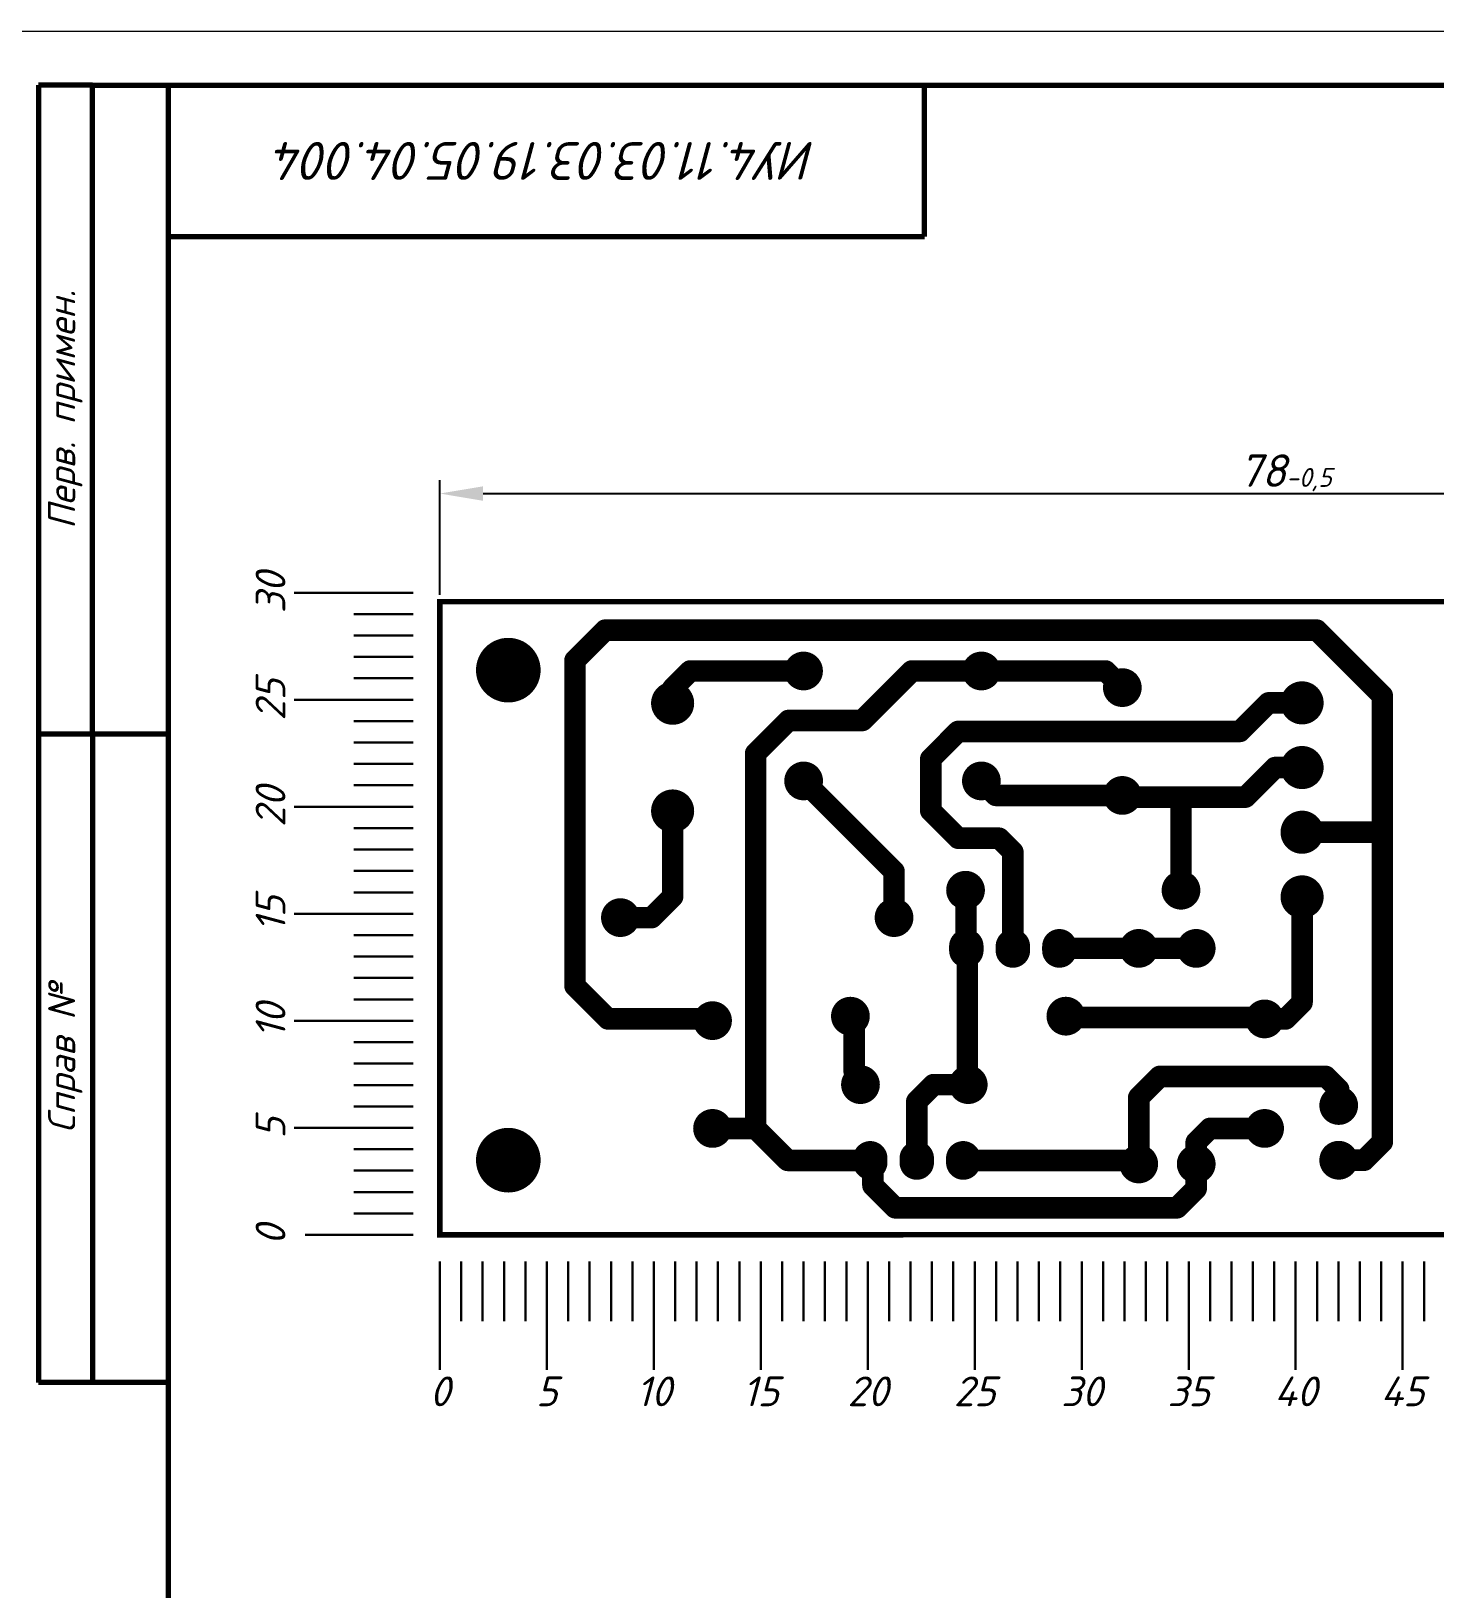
# Model space of a CAD drawing. Header units: millimetres. Extents: x 2470 to 6390, y 1560 to 2814.
# Drawn here: x 2897.3 to 3027.2, y 2010.4 to 2154.5 of the extents above; entities that cross this region are included whole.
import ezdxf

# ---------------------------------------------------------------- set-up
doc = ezdxf.new("R2010")
doc.units = ezdxf.units.MM
doc.layers.get('0').update_dxf_attribs({"lineweight": 0})
for name, color, linetype, lineweight in [('border', 7, 'Continuous', 70), ('Text', 7, 'Continuous', 18), ('Сплошная тонкая', 7, 'Continuous', 30)]:
    doc.layers.add(name, color=color, linetype=linetype, lineweight=lineweight)
doc.layers.add('BOTTOM_LAYER', color=7, linetype='Continuous')
doc.layers.add('DRILL GOST', color=7, linetype='Continuous')
doc.layers.add('DRILL', color=7, linetype='Continuous', true_color=0xffffff)
doc.styles.add('Main', font='isocpeur.ttf', dxfattribs={"oblique": 15, "height": 3})
doc.dimstyles.new('ISO-25', dxfattribs={"dimtxt": 3, "dimasz": 4, "dimexe": 1.25, "dimexo": 0.625, "dimtad": 1, "dimtoh": 1, "dimtxsty": 'Main', "dimcen": 2.5, "dimclrd": 256, "dimclre": 256, "dimclrt": 256, "dimadec": 0, "dimazin": 0, "dimtol": 1, "dimtm": 0.5, "dimtfac": 1, "dimtmove": 0, "dimatfit": 3, "dimfxl": 1, "dimlwd": -1, "dimlwe": -1, "dimarcsym": 0})

# ---------------------------------------------------------------- blocks, each defined once
blk = doc.blocks.new('ROUND_12')
at = {"const_width": 0.0591}
blk.add_lwpolyline([(-0.0295, 0, 1), (0.0295, 0, 1)], format="xyb", close=True, dxfattribs=at)
blk = doc.blocks.new('ROUND_13')
at = {"const_width": 0.0354}
blk.add_lwpolyline([(-0.0177, 0, 1), (0.0177, 0, 1)], format="xyb", close=True, dxfattribs=at)
blk = doc.blocks.new('ROUND_14')
at = {"const_width": 0.03937}
blk.add_lwpolyline([(-0.019685, 0, 1), (0.019685, 0, 1)], format="xyb", close=True, dxfattribs=at)
blk = doc.blocks.new('OBLONG_15')
at = {"const_width": 0.063}
blk.add_lwpolyline([(0, 0.0039), (0, -0.0039)], dxfattribs=at)
at = {"const_width": 0.0315}
for points in [[(-0.0157, 0.0039, 1), (0.0157, 0.0039, 1)], [(-0.0157, -0.0039, 1), (0.0157, -0.0039, 1)]]:
    blk.add_lwpolyline(points, format="xyb", close=True, dxfattribs=at)
blk = doc.blocks.new('ROUND_19')
at = {"const_width": 0.0197}
blk.add_lwpolyline([(-0.0098, 0, 1), (0.0098, 0, 1)], format="xyb", close=True, dxfattribs=at)
blk = doc.blocks.new('ROUND_20')
at = {"const_width": 0.0118}
blk.add_lwpolyline([(-0.0059, 0, 1), (0.0059, 0, 1)], format="xyb", close=True, dxfattribs=at)
blk = doc.blocks.new('ROUND_1')
at = {"const_width": 0.005}
blk.add_lwpolyline([(-0.0025, 0, 1), (0.0025, 0, 1)], format="xyb", close=True, dxfattribs=at)
blk = doc.blocks.new('ROUND_21')
at = {"const_width": 0.015748}
blk.add_lwpolyline([(-0.007874, 0, 1), (0.007874, 0, 1)], format="xyb", close=True, dxfattribs=at)
blk = doc.blocks.new('ROUND_22')
at = {"const_width": 0.023622}
blk.add_lwpolyline([(-0.011811, 0, 1), (0.011811, 0, 1)], format="xyb", close=True, dxfattribs=at)
blk = doc.blocks.new('ROUND_29')
at = {"const_width": 0.03937}
blk.add_lwpolyline([(-0.019685, 0, 1), (0.019685, 0, 1)], format="xyb", close=True, dxfattribs=at)
blk = doc.blocks.new('*D60')
at = {"layer": 'Defpoints', "color": 0, "lineweight": 18, "transparency": 16777216}
for p in [(3091.65, 2111.73), (2935.16, 2101.73), (3091.65, 2101.73)]:
    blk.add_point(p, dxfattribs=at)
at = {"layer": 'DRILL GOST', "transparency": 16777216}
for p, q in [((2935.16, 2102.35), (2935.16, 2112.98)), ((3091.65, 2102.35), (3091.65, 2112.98)), ((2939.16, 2111.73), (3087.65, 2111.73))]:
    blk.add_line(p, q, dxfattribs=at)
at = {"layer": 'DRILL GOST', "lineweight": 18, "transparency": 16777216}
for points in [[(2939.16, 2112.4), (2939.16, 2111.06), (2935.16, 2111.73)], [(3087.65, 2112.4), (3087.65, 2111.06), (3091.65, 2111.73)]]:
    blk.add_solid(points, dxfattribs=at)
at = {"layer": 'DRILL GOST', "transparency": 16777216, "insert": (3013.41, 2113.85), "char_height": 3, "attachment_point": 5, "style": 'Main'}
blk.add_mtext('78{\\H0.58x;\\S^ -0,5;} ', dxfattribs=at)

msp = doc.modelspace()

# ---------------------------------------------------------------- hatches: boundary and pattern name
at = {"layer": 'DRILL GOST'}
h = msp.add_hatch(color=256, dxfattribs=at)
h.dxf.hatch_style = 1
h.paths.add_polyline_path([(2941.495, 2097.438, 0.4142136), (2939.451, 2095.394), (2941.495, 2095.394)])
at = {"layer": 'DRILL GOST', "lineweight": 0}
h = msp.add_hatch(color=256, dxfattribs=at)
h.dxf.hatch_style = 1
h.paths.add_polyline_path([(2968.815, 2095.318), (2968.815, 2096.596, 0.4142136), (2967.537, 2095.318)])
h.paths.add_polyline_path([(2968.815, 2095.318), (2968.815, 2094.041, 0.4142136), (2970.092, 2095.318)])
h = msp.add_hatch(color=256, dxfattribs=at)
h.dxf.hatch_style = 1
h.paths.add_polyline_path([(2985.276, 2095.318), (2985.276, 2096.596, 0.4142136), (2983.998, 2095.318)])
h.paths.add_polyline_path([(2985.276, 2095.318), (2985.276, 2094.041, 0.4142136), (2986.554, 2095.318)])
h = msp.add_hatch(color=256, dxfattribs=at)
h.dxf.hatch_style = 1
h.paths.add_polyline_path([(2998.318, 2093.779), (2998.318, 2095.056, 0.4142136), (2997.041, 2093.779)])
h.paths.add_polyline_path([(2998.318, 2093.779), (2998.318, 2092.501, 0.4142136), (2999.596, 2093.779)])
at = {"layer": 'DRILL GOST'}
h = msp.add_hatch(color=256, dxfattribs=at)
h.dxf.hatch_style = 1
h.paths.add_polyline_path([(2957.979, 2092.337, 0.4142136), (2956.701, 2093.615), (2956.701, 2092.337)])
h.paths.add_polyline_path([(2956.701, 2092.337), (2955.423, 2092.337, 0.4142136), (2956.701, 2091.06)])
h = msp.add_hatch(color=256, dxfattribs=at)
h.dxf.hatch_style = 1
h.paths.add_polyline_path([(3016.232, 2092.369, 0.4142136), (3014.955, 2093.646), (3014.955, 2092.369)])
h.paths.add_polyline_path([(3014.955, 2092.369), (3013.677, 2092.369, 0.4142136), (3014.955, 2091.091)])
at = {"layer": 'DRILL GOST', "lineweight": 0}
h = msp.add_hatch(color=256, dxfattribs=at)
h.dxf.hatch_style = 1
h.paths.add_polyline_path([(2968.825, 2085.148), (2968.825, 2086.426, 0.4142136), (2967.547, 2085.148)])
h.paths.add_polyline_path([(2968.825, 2085.148), (2968.825, 2083.871, 0.4142136), (2970.102, 2085.148)])
h = msp.add_hatch(color=256, dxfattribs=at)
h.dxf.hatch_style = 1
h.paths.add_polyline_path([(2985.276, 2085.148), (2985.276, 2086.426, 0.4142136), (2983.998, 2085.148)])
h.paths.add_polyline_path([(2985.276, 2085.148), (2985.276, 2083.871, 0.4142136), (2986.554, 2085.148)])
at = {"layer": 'DRILL GOST'}
h = msp.add_hatch(color=256, dxfattribs=at)
h.dxf.hatch_style = 1
h.paths.add_polyline_path([(3016.232, 2086.387, 0.4142136), (3014.955, 2087.664), (3014.955, 2086.387)])
h.paths.add_polyline_path([(3014.955, 2086.387), (3013.677, 2086.387, 0.4142136), (3014.955, 2085.109)])
at = {"layer": 'DRILL GOST', "lineweight": 0}
h = msp.add_hatch(color=256, dxfattribs=at)
h.dxf.hatch_style = 1
h.paths.add_polyline_path([(2998.318, 2083.808), (2998.318, 2085.086, 0.4142136), (2997.041, 2083.808)])
h.paths.add_polyline_path([(2998.318, 2083.808), (2998.318, 2082.531, 0.4142136), (2999.596, 2083.808)])
at = {"layer": 'DRILL GOST'}
h = msp.add_hatch(color=256, dxfattribs=at)
h.dxf.hatch_style = 1
h.paths.add_polyline_path([(2957.979, 2082.367, 0.4142136), (2956.701, 2083.644), (2956.701, 2082.367)])
h.paths.add_polyline_path([(2956.701, 2082.367), (2955.423, 2082.367, 0.4142136), (2956.701, 2081.089)])
h = msp.add_hatch(color=256, dxfattribs=at)
h.dxf.hatch_style = 1
h.paths.add_polyline_path([(3016.232, 2080.404, 0.4142136), (3014.955, 2081.682), (3014.955, 2080.404)])
h.paths.add_polyline_path([(3014.955, 2080.404), (3013.677, 2080.404, 0.4142136), (3014.955, 2079.127)])
at = {"layer": 'DRILL GOST', "lineweight": 0}
h = msp.add_hatch(color=256, dxfattribs=at)
h.dxf.hatch_style = 1
h.paths.add_polyline_path([(2983.808, 2075.038), (2983.808, 2076.316, 0.4142136), (2982.531, 2075.038)])
h.paths.add_polyline_path([(2983.808, 2075.038), (2983.808, 2073.761, 0.4142136), (2985.086, 2075.038)])
h = msp.add_hatch(color=256, dxfattribs=at)
h.dxf.hatch_style = 1
h.paths.add_polyline_path([(3003.749, 2075.038), (3003.749, 2076.316, 0.4142136), (3002.472, 2075.038)])
h.paths.add_polyline_path([(3003.749, 2075.038), (3003.749, 2073.761, 0.4142136), (3005.027, 2075.038)])
at = {"layer": 'DRILL GOST'}
h = msp.add_hatch(color=256, dxfattribs=at)
h.dxf.hatch_style = 1
h.paths.add_polyline_path([(3016.232, 2074.422, 0.4142136), (3014.955, 2075.7), (3014.955, 2074.422)])
h.paths.add_polyline_path([(3014.955, 2074.422), (3013.677, 2074.422, 0.4142136), (3014.955, 2073.145)])
at = {"layer": 'DRILL GOST', "lineweight": 0}
h = msp.add_hatch(color=256, dxfattribs=at)
h.dxf.hatch_style = 1
h.paths.add_polyline_path([(2951.869, 2072.506), (2951.869, 2073.784, 0.4142136), (2950.591, 2072.506)])
h.paths.add_polyline_path([(2951.869, 2072.506), (2951.869, 2071.228, 0.4142136), (2953.146, 2072.506)])
h = msp.add_hatch(color=256, dxfattribs=at)
h.dxf.hatch_style = 1
h.paths.add_polyline_path([(2977.193, 2072.506), (2977.193, 2073.784, 0.4142136), (2975.916, 2072.506)])
h.paths.add_polyline_path([(2977.193, 2072.506), (2977.193, 2071.228, 0.4142136), (2978.471, 2072.506)])
h = msp.add_hatch(color=256, dxfattribs=at)
h.dxf.hatch_style = 1
h.paths.add_polyline_path([(2983.883, 2069.66), (2983.883, 2070.937, 0.4142136), (2982.605, 2069.66)])
h.paths.add_polyline_path([(2983.883, 2069.66), (2983.883, 2068.382, 0.4142136), (2985.161, 2069.66)])
h = msp.add_hatch(color=256, dxfattribs=at)
h.dxf.hatch_style = 1
h.paths.add_polyline_path([(2988.188, 2069.66), (2988.188, 2070.937, 0.4142136), (2986.911, 2069.66)])
h.paths.add_polyline_path([(2988.188, 2069.66), (2988.188, 2068.382, 0.4142136), (2989.466, 2069.66)])
h = msp.add_hatch(color=256, dxfattribs=at)
h.dxf.hatch_style = 1
h.paths.add_polyline_path([(2992.493, 2069.66), (2992.493, 2070.937, 0.4142136), (2991.216, 2069.66)])
h.paths.add_polyline_path([(2992.493, 2069.66), (2992.493, 2068.382, 0.4142136), (2993.771, 2069.66)])
h = msp.add_hatch(color=256, dxfattribs=at)
h.dxf.hatch_style = 1
h.paths.add_polyline_path([(2999.838, 2069.66), (2999.838, 2070.937, 0.4142136), (2998.56, 2069.66)])
h.paths.add_polyline_path([(2999.838, 2069.66), (2999.838, 2068.382, 0.4142136), (3001.115, 2069.66)])
h = msp.add_hatch(color=256, dxfattribs=at)
h.dxf.hatch_style = 1
h.paths.add_polyline_path([(3005.156, 2069.66), (3005.156, 2070.937, 0.4142136), (3003.878, 2069.66)])
h.paths.add_polyline_path([(3005.156, 2069.66), (3005.156, 2068.382, 0.4142136), (3006.433, 2069.66)])
h = msp.add_hatch(color=256, dxfattribs=at)
h.dxf.hatch_style = 1
h.paths.add_polyline_path([(2973.153, 2063.389), (2973.153, 2064.667, 0.4142136), (2971.875, 2063.389)])
h.paths.add_polyline_path([(2973.153, 2063.389), (2973.153, 2062.111, 0.4142136), (2974.431, 2063.389)])
h = msp.add_hatch(color=256, dxfattribs=at)
h.dxf.hatch_style = 1
h.paths.add_polyline_path([(2993.094, 2063.389), (2993.094, 2064.667, 0.4142136), (2991.816, 2063.389)])
h.paths.add_polyline_path([(2993.094, 2063.389), (2993.094, 2062.111, 0.4142136), (2994.371, 2063.389)])
h = msp.add_hatch(color=256, dxfattribs=at)
h.dxf.hatch_style = 1
h.paths.add_polyline_path([(2960.394, 2062.976), (2960.394, 2064.254, 0.4142136), (2959.117, 2062.976)])
h.paths.add_polyline_path([(2960.394, 2062.976), (2960.394, 2061.699, 0.4142136), (2961.672, 2062.976)])
h = msp.add_hatch(color=256, dxfattribs=at)
h.dxf.hatch_style = 1
h.paths.add_polyline_path([(3011.487, 2063.136), (3011.487, 2064.413, 0.4142136), (3010.209, 2063.136)])
h.paths.add_polyline_path([(3011.487, 2063.136), (3011.487, 2061.858, 0.4142136), (3012.765, 2063.136)])
h = msp.add_hatch(color=256, dxfattribs=at)
h.dxf.hatch_style = 1
h.paths.add_polyline_path([(2974.086, 2057.058), (2974.086, 2058.335, 0.4142136), (2972.809, 2057.058)])
h.paths.add_polyline_path([(2974.086, 2057.058), (2974.086, 2055.78, 0.4142136), (2975.364, 2057.058)])
h = msp.add_hatch(color=256, dxfattribs=at)
h.dxf.hatch_style = 1
h.paths.add_polyline_path([(2984.057, 2057.058), (2984.057, 2058.335, 0.4142136), (2982.779, 2057.058)])
h.paths.add_polyline_path([(2984.057, 2057.058), (2984.057, 2055.78, 0.4142136), (2985.334, 2057.058)])
h = msp.add_hatch(color=256, dxfattribs=at)
h.dxf.hatch_style = 1
h.paths.add_polyline_path([(3018.345, 2055.128), (3018.345, 2056.405, 0.4142136), (3017.067, 2055.128)])
h.paths.add_polyline_path([(3018.345, 2055.128), (3018.345, 2053.85, 0.4142136), (3019.622, 2055.128)])
h = msp.add_hatch(color=256, dxfattribs=at)
h.dxf.hatch_style = 1
h.paths.add_polyline_path([(2960.394, 2053.006), (2960.394, 2054.284, 0.4142136), (2959.116, 2053.006)])
h.paths.add_polyline_path([(2960.394, 2053.006), (2960.394, 2051.728, 0.4142136), (2961.672, 2053.006)])
h = msp.add_hatch(color=256, dxfattribs=at)
h.dxf.hatch_style = 1
h.paths.add_polyline_path([(3011.487, 2053.006), (3011.487, 2054.284, 0.4142136), (3010.209, 2053.006)])
h.paths.add_polyline_path([(3011.487, 2053.006), (3011.487, 2051.728, 0.4142136), (3012.765, 2053.006)])
at = {"layer": 'DRILL GOST'}
h = msp.add_hatch(color=256, dxfattribs=at)
h.dxf.hatch_style = 1
h.paths.add_polyline_path([(2941.495, 2052.115, 0.4142136), (2939.451, 2050.07), (2941.495, 2050.07)])
at = {"layer": 'DRILL GOST', "lineweight": 0}
h = msp.add_hatch(color=256, dxfattribs=at)
h.dxf.hatch_style = 1
h.paths.add_polyline_path([(2974.989, 2050.047), (2974.989, 2051.324, 0.4142136), (2973.711, 2050.047)])
h.paths.add_polyline_path([(2974.989, 2050.047), (2974.989, 2048.769, 0.4142136), (2976.266, 2050.047)])
h = msp.add_hatch(color=256, dxfattribs=at)
h.dxf.hatch_style = 1
h.paths.add_polyline_path([(2979.294, 2050.047), (2979.294, 2051.324, 0.4142136), (2978.016, 2050.047)])
h.paths.add_polyline_path([(2979.294, 2050.047), (2979.294, 2048.769, 0.4142136), (2980.572, 2050.047)])
h = msp.add_hatch(color=256, dxfattribs=at)
h.dxf.hatch_style = 1
h.paths.add_polyline_path([(2983.599, 2050.047), (2983.599, 2051.324, 0.4142136), (2982.321, 2050.047)])
h.paths.add_polyline_path([(2983.599, 2050.047), (2983.599, 2048.769, 0.4142136), (2984.877, 2050.047)])
h = msp.add_hatch(color=256, dxfattribs=at)
h.dxf.hatch_style = 1
h.paths.add_polyline_path([(2999.838, 2049.719), (2999.838, 2050.996, 0.4142136), (2998.56, 2049.719)])
h.paths.add_polyline_path([(2999.838, 2049.719), (2999.838, 2048.441, 0.4142136), (3001.115, 2049.719)])
h = msp.add_hatch(color=256, dxfattribs=at)
h.dxf.hatch_style = 1
h.paths.add_polyline_path([(3005.156, 2049.719), (3005.156, 2050.996, 0.4142136), (3003.878, 2049.719)])
h.paths.add_polyline_path([(3005.156, 2049.719), (3005.156, 2048.441, 0.4142136), (3006.433, 2049.719)])
h = msp.add_hatch(color=256, dxfattribs=at)
h.dxf.hatch_style = 1
h.paths.add_polyline_path([(3018.345, 2050.063), (3018.345, 2051.34, 0.4142136), (3017.067, 2050.063)])
h.paths.add_polyline_path([(3018.345, 2050.063), (3018.345, 2048.785, 0.4142136), (3019.622, 2050.063)])

# ---------------------------------------------------------------- linework, layer by layer
at = {"layer": 'border', "lineweight": 18}
for q in [(3310, 2154.5), (2910, 2154.5)]:
    msp.add_line((2890, 2154.5), q, dxfattribs=at)
at = {"layer": 'border', "lineweight": 70}
for p, q in [((2903, 2149.5), (2898, 2149.5)), ((2903, 2089.5), (2903, 2149.5)), ((2903, 2149.5), (2910, 2149.5)), ((2910, 2149.5), (3305, 2149.5)), ((2910, 2149.5), (2910, 1862.5)), ((2980, 2135.5), (2980, 2149.5)), ((2910, 2135.5), (2980, 2135.5)), ((2898, 2089.5), (2910, 2089.5)), ((2903, 2089.5), (2903, 2029.5)), ((2903, 2029.5), (2898, 2029.5)), ((2910, 2029.5), (2903, 2029.5))]:
    msp.add_line(p, q, dxfattribs=at)
at = {"layer": 'border'}
msp.add_line((2898, 2149.5), (2898, 2029.5), dxfattribs=at)
at = {"layer": 'BOTTOM_LAYER'}
for points, const_width in [([(2935.159, 2042.909), (2935.159, 2101.982)], 0.506), ([(2935.159, 2101.73), (3091.655, 2101.73)], 0.506), ([(2947.669, 2096.311), (2950.455, 2099.097)], 1.994), ([(2950.455, 2099.097), (3016.319, 2099.097)], 1.994), ([(3016.319, 2099.097), (3022.377, 2093.039)], 1.994), ([(2947.669, 2066.175), (2947.669, 2096.311)], 1.994), ([(2956.701, 2093.694), (2958.325, 2095.318)], 1.994), ([(2958.325, 2095.318), (2968.815, 2095.318)], 1.994), ([(2974.26, 2090.74), (2978.838, 2095.318)], 1.994), ([(2978.838, 2095.318), (2985.276, 2095.318)], 1.994), ([(2985.276, 2095.318), (2996.779, 2095.318)], 1.994), ([(2996.779, 2095.318), (2998.318, 2093.779)], 1.994), ([(2956.701, 2092.337), (2956.701, 2093.694)], 1.994), ([(3022.377, 2080.404), (3022.377, 2093.039)], 1.994), ([(3009.208, 2089.727), (3011.85, 2092.369)], 1.994), ([(3011.85, 2092.369), (3014.955, 2092.369)], 1.994), ([(2964.383, 2087.701), (2967.422, 2090.74)], 1.994), ([(2967.422, 2090.74), (2974.26, 2090.74)], 1.994), ([(2980.591, 2087.194), (2983.123, 2089.727)], 1.994), ([(2983.123, 2089.727), (3009.208, 2089.727)], 1.994), ([(2964.383, 2053.006), (2964.383, 2087.701)], 1.994), ([(2980.591, 2082.383), (2980.591, 2087.194)], 1.994), ([(3009.714, 2083.649), (3012.452, 2086.387)], 1.994), ([(3012.452, 2086.387), (3014.955, 2086.387)], 1.994), ([(2968.825, 2085.148), (2977.193, 2076.78)], 1.994), ([(2985.276, 2085.148), (2986.616, 2083.808)], 1.994), ([(2986.616, 2083.808), (2998.318, 2083.808)], 1.994), ([(2998.318, 2083.808), (2998.593, 2083.808)], 1.994), ([(2998.593, 2083.808), (2998.752, 2083.649)], 1.994), ([(2998.752, 2083.649), (3003.749, 2083.649)], 1.994), ([(3003.749, 2083.649), (3009.714, 2083.649)], 1.994), ([(3003.749, 2075.038), (3003.749, 2083.649)], 1.994), ([(2956.701, 2074.447), (2956.701, 2082.367)], 1.994), ([(2980.591, 2082.383), (2983.123, 2079.85)], 1.994), ([(2983.123, 2079.85), (2986.922, 2079.85)], 1.994), ([(2986.922, 2079.85), (2988.188, 2078.584)], 1.994), ([(3014.955, 2080.404), (3022.377, 2080.404)], 1.994), ([(3022.377, 2051.74), (3022.377, 2080.404)], 1.994), ([(2988.188, 2069.66), (2988.188, 2078.584)], 1.994), ([(2977.193, 2072.506), (2977.193, 2076.78)], 1.994), ([(2954.76, 2072.506), (2956.701, 2074.447)], 1.994), ([(2983.846, 2069.697), (2983.846, 2075.001)], 1.994), ([(2983.808, 2075.038), (2983.846, 2075.001)], 1.196), ([(3014.955, 2064.655), (3014.955, 2074.422)], 1.994), ([(2951.869, 2072.506), (2954.76, 2072.506)], 1.994), ([(2983.883, 2069.66), (2983.97, 2069.573)], 1.994), ([(2983.97, 2057.145), (2983.97, 2069.573)], 1.994), ([(2992.493, 2069.66), (2999.584, 2069.66)], 1.994), ([(2999.584, 2069.66), (3004.903, 2069.66)], 1.994), ([(3004.903, 2069.66), (3005.662, 2069.66)], 1.994), ([(2983.846, 2069.697), (2983.883, 2069.66)], 1.196), ([(2947.669, 2066.175), (2950.708, 2063.136)], 1.994), ([(3013.435, 2063.136), (3014.955, 2064.655)], 1.994), ([(2950.708, 2063.136), (2960.235, 2063.136)], 1.994), ([(2960.235, 2063.136), (2960.394, 2062.976)], 1.994), ([(2973.153, 2063.389), (2973.5, 2063.042)], 1.994), ([(2973.5, 2058.292), (2973.5, 2063.042)], 1.994), ([(2993.094, 2063.389), (2993.22, 2063.262)], 1.994), ([(2993.22, 2063.262), (3011.36, 2063.262)], 1.994), ([(3011.36, 2063.262), (3011.487, 2063.136)], 1.994), ([(3011.487, 2063.136), (3013.435, 2063.136)], 1.994), ([(2973.5, 2058.292), (2974.086, 2057.705)], 1.994), ([(2974.086, 2057.058), (2974.086, 2057.705)], 1.994), ([(2979.294, 2055.508), (2980.844, 2057.058)], 1.994), ([(2980.844, 2057.058), (2984.057, 2057.058)], 1.994), ([(2983.97, 2057.145), (2984.057, 2057.058)], 1.994), ([(2999.838, 2055.878), (3001.777, 2057.818)], 1.994), ([(3001.777, 2057.818), (3017.145, 2057.818)], 1.994), ([(3017.145, 2057.818), (3018.345, 2056.618)], 1.994), ([(3018.345, 2055.128), (3018.345, 2056.618)], 1.994), ([(2979.294, 2050.047), (2979.294, 2055.508)], 1.994), ([(2999.838, 2050.047), (2999.838, 2055.878)], 1.994), ([(2960.394, 2053.006), (2964.383, 2053.006)], 1.994), ([(2964.636, 2052.753), (2967.342, 2050.047)], 1.994), ([(3005.156, 2051.74), (3006.422, 2053.006)], 1.994), ([(3006.422, 2053.006), (3011.487, 2053.006)], 1.994), ([(3005.156, 2049.719), (3005.156, 2051.74)], 1.994), ([(3020.7, 2050.063), (3022.377, 2051.74)], 1.994), ([(2967.342, 2050.047), (2974.989, 2050.047)], 1.994), ([(2974.989, 2050.047), (2975.237, 2049.799)], 1.994), ([(2975.237, 2047.724), (2975.237, 2049.799)], 1.994), ([(2983.599, 2050.047), (2999.838, 2050.047)], 1.994), ([(2999.838, 2049.719), (2999.838, 2050.047)], 1.994), ([(3005.156, 2047.435), (3005.156, 2049.719)], 1.994), ([(3018.345, 2050.063), (3020.7, 2050.063)], 1.994), ([(2975.237, 2047.724), (2977.299, 2045.662)], 1.994), ([(3003.383, 2045.662), (3005.156, 2047.435)], 1.994), ([(2977.299, 2045.662), (3003.383, 2045.662)], 1.994), ([(3091.638, 2043.195), (2935.159, 2043.162)], 0.506)]:
    msp.add_lwpolyline(points, dxfattribs=dict(at, const_width=const_width))
at = {"layer": 'DRILL GOST', "lineweight": 0}
for p, q in [((2941.495, 2097.438), (2941.495, 2093.35)), ((2968.815, 2096.596), (2968.815, 2094.041)), ((2985.276, 2096.596), (2985.276, 2094.041)), ((2941.495, 2095.394), (2939.451, 2095.394)), ((2941.495, 2095.394), (2943.539, 2095.394)), ((2968.815, 2095.318), (2967.537, 2095.318)), ((2968.815, 2095.318), (2970.092, 2095.318)), ((2985.276, 2095.318), (2983.998, 2095.318)), ((2985.276, 2095.318), (2986.554, 2095.318)), ((2998.318, 2095.056), (2998.318, 2092.501)), ((2956.701, 2093.615), (2956.701, 2091.06)), ((2998.318, 2093.779), (2997.041, 2093.779)), ((2998.318, 2093.779), (2999.596, 2093.779)), ((3014.955, 2093.646), (3014.955, 2091.091)), ((2956.701, 2092.337), (2955.423, 2092.337)), ((2956.701, 2092.337), (2957.979, 2092.337)), ((3014.955, 2092.369), (3013.677, 2092.369)), ((3014.955, 2092.369), (3016.232, 2092.369)), ((2968.825, 2086.426), (2968.825, 2083.871)), ((2985.276, 2086.426), (2985.276, 2083.871)), ((3014.955, 2086.387), (3013.677, 2086.387)), ((3014.955, 2087.664), (3014.955, 2085.109)), ((3014.955, 2086.387), (3016.232, 2086.387)), ((2968.825, 2085.148), (2967.547, 2085.148)), ((2968.825, 2085.148), (2970.102, 2085.148)), ((2985.276, 2085.148), (2983.998, 2085.148)), ((2985.276, 2085.148), (2986.554, 2085.148)), ((2998.318, 2085.086), (2998.318, 2082.531)), ((2956.701, 2083.644), (2956.701, 2081.089)), ((2998.318, 2083.808), (2997.041, 2083.808)), ((2998.318, 2083.808), (2999.596, 2083.808)), ((2956.701, 2082.367), (2955.423, 2082.367)), ((2956.701, 2082.367), (2957.979, 2082.367)), ((3014.955, 2081.682), (3014.955, 2079.127)), ((3014.955, 2080.404), (3013.677, 2080.404)), ((3014.955, 2080.404), (3016.232, 2080.404)), ((2983.808, 2076.316), (2983.808, 2073.761)), ((3003.749, 2076.316), (3003.749, 2073.761)), ((2983.808, 2075.038), (2982.531, 2075.038)), ((2983.808, 2075.038), (2985.086, 2075.038)), ((3003.749, 2075.038), (3002.472, 2075.038)), ((3003.749, 2075.038), (3005.027, 2075.038)), ((3014.955, 2075.7), (3014.955, 2073.145)), ((2951.869, 2073.784), (2951.869, 2071.228)), ((2977.193, 2073.784), (2977.193, 2071.228)), ((3014.955, 2074.422), (3013.677, 2074.422)), ((3014.955, 2074.422), (3016.232, 2074.422)), ((2951.869, 2072.506), (2950.591, 2072.506)), ((2951.869, 2072.506), (2953.146, 2072.506)), ((2977.193, 2072.506), (2975.916, 2072.506)), ((2977.193, 2072.506), (2978.471, 2072.506)), ((2983.883, 2070.937), (2983.883, 2068.382)), ((2988.188, 2070.937), (2988.188, 2068.382)), ((2992.493, 2070.937), (2992.493, 2068.382)), ((2999.838, 2070.937), (2999.838, 2068.382)), ((3005.156, 2070.937), (3005.156, 2068.382)), ((2983.883, 2069.66), (2982.605, 2069.66)), ((2983.883, 2069.66), (2985.161, 2069.66)), ((2988.188, 2069.66), (2986.911, 2069.66)), ((2988.188, 2069.66), (2989.466, 2069.66)), ((2992.493, 2069.66), (2991.216, 2069.66)), ((2992.493, 2069.66), (2993.771, 2069.66)), ((2999.838, 2069.66), (2998.56, 2069.66)), ((2999.838, 2069.66), (3001.115, 2069.66)), ((3005.156, 2069.66), (3003.878, 2069.66)), ((3005.156, 2069.66), (3006.433, 2069.66)), ((2973.153, 2064.667), (2973.153, 2062.111)), ((2993.094, 2064.667), (2993.094, 2062.111)), ((2960.394, 2064.254), (2960.394, 2061.699)), ((2973.153, 2063.389), (2971.875, 2063.389)), ((2973.153, 2063.389), (2974.431, 2063.389)), ((2993.094, 2063.389), (2991.816, 2063.389)), ((2993.094, 2063.389), (2994.371, 2063.389)), ((3011.487, 2064.413), (3011.487, 2061.858)), ((2960.394, 2062.976), (2959.117, 2062.976)), ((2960.394, 2062.976), (2961.672, 2062.976)), ((3011.487, 2063.136), (3010.209, 2063.136)), ((3011.487, 2063.136), (3012.765, 2063.136)), ((2974.086, 2058.335), (2974.086, 2055.78)), ((2984.057, 2058.335), (2984.057, 2055.78)), ((2974.086, 2057.058), (2972.809, 2057.058)), ((2974.086, 2057.058), (2975.364, 2057.058)), ((2984.057, 2057.058), (2982.779, 2057.058)), ((2984.057, 2057.058), (2985.334, 2057.058)), ((3018.345, 2056.405), (3018.345, 2053.85)), ((3018.345, 2055.128), (3017.067, 2055.128)), ((3018.345, 2055.128), (3019.622, 2055.128)), ((2960.394, 2054.284), (2960.394, 2051.728)), ((3011.487, 2054.284), (3011.487, 2051.728)), ((2941.495, 2052.115), (2941.495, 2048.026)), ((2960.394, 2053.006), (2959.116, 2053.006)), ((2960.394, 2053.006), (2961.672, 2053.006)), ((3011.487, 2053.006), (3010.209, 2053.006)), ((3011.487, 2053.006), (3012.765, 2053.006)), ((2974.989, 2051.324), (2974.989, 2048.769)), ((2979.294, 2051.324), (2979.294, 2048.769)), ((2983.599, 2051.324), (2983.599, 2048.769)), ((2999.838, 2050.996), (2999.838, 2048.441)), ((3005.156, 2050.996), (3005.156, 2048.441)), ((3018.345, 2051.34), (3018.345, 2048.785)), ((2941.495, 2050.07), (2939.451, 2050.07)), ((2941.495, 2050.07), (2943.539, 2050.07)), ((2974.989, 2050.047), (2973.711, 2050.047)), ((2974.989, 2050.047), (2976.266, 2050.047)), ((2979.294, 2050.047), (2978.016, 2050.047)), ((2979.294, 2050.047), (2980.572, 2050.047)), ((2983.599, 2050.047), (2982.321, 2050.047)), ((2983.599, 2050.047), (2984.877, 2050.047)), ((2999.838, 2049.719), (2998.56, 2049.719)), ((2999.838, 2049.719), (3001.115, 2049.719)), ((3005.156, 2049.719), (3003.878, 2049.719)), ((3005.156, 2049.719), (3006.433, 2049.719)), ((3018.345, 2050.063), (3017.067, 2050.063)), ((3018.345, 2050.063), (3019.622, 2050.063))]:
    msp.add_line(p, q, dxfattribs=at)
for centre, radius in [((2941.495, 2095.394), 2.044), ((2968.815, 2095.318), 1.278), ((2985.276, 2095.318), 1.278), ((2998.318, 2093.779), 1.278), ((2956.701, 2092.337), 1.278), ((3014.955, 2092.369), 1.278), ((3014.955, 2092.369), 1.278), ((2968.825, 2085.148), 1.278), ((2985.276, 2085.148), 1.278), ((3014.955, 2086.387), 1.278), ((3014.955, 2086.387), 1.278), ((2998.318, 2083.808), 1.278), ((2956.701, 2082.367), 1.278), ((3014.955, 2080.404), 1.278), ((3014.955, 2080.404), 1.278), ((2983.808, 2075.038), 1.278), ((3003.749, 2075.038), 1.278), ((3014.955, 2074.422), 1.278), ((3014.955, 2074.422), 1.278), ((2951.869, 2072.506), 1.278), ((2977.193, 2072.506), 1.278), ((2983.883, 2069.66), 1.278), ((2988.188, 2069.66), 1.278), ((2992.493, 2069.66), 1.278), ((2999.838, 2069.66), 1.278), ((3005.156, 2069.66), 1.278), ((2973.153, 2063.389), 1.278), ((2993.094, 2063.389), 1.278), ((2960.394, 2062.976), 1.278), ((3011.487, 2063.136), 1.278), ((2974.086, 2057.058), 1.278), ((2984.057, 2057.058), 1.278), ((3018.345, 2055.128), 1.278), ((2960.394, 2053.006), 1.278), ((3011.487, 2053.006), 1.278), ((2941.495, 2050.07), 2.044), ((2974.989, 2050.047), 1.278), ((2979.294, 2050.047), 1.278), ((2983.599, 2050.047), 1.278), ((2999.838, 2049.719), 1.278), ((3005.156, 2049.719), 1.278), ((3018.345, 2050.063), 1.278)]:
    msp.add_circle(centre, radius, dxfattribs=at)
at = {"layer": 'Text'}
for p, q in [((2903, 2089.5), (2910, 2089.5)), ((2903, 2029.5), (2910, 2029.5))]:
    msp.add_line(p, q, dxfattribs=at)
at = {"layer": 'Сплошная тонкая'}
for p, q in [((2932.686, 2102.562), (2921.686, 2102.562)), ((2932.686, 2100.582), (2927.186, 2100.582)), ((2932.686, 2098.602), (2927.186, 2098.602)), ((2932.686, 2096.622), (2927.186, 2096.622)), ((2932.686, 2094.642), (2927.186, 2094.642)), ((2932.686, 2092.662), (2921.686, 2092.662)), ((2932.686, 2090.682), (2927.186, 2090.682)), ((2932.686, 2088.702), (2927.186, 2088.702)), ((2932.686, 2086.722), (2927.186, 2086.722)), ((2932.686, 2084.742), (2927.186, 2084.742)), ((2932.686, 2082.762), (2921.686, 2082.762)), ((2932.686, 2082.762), (2921.686, 2082.762)), ((2932.686, 2080.782), (2927.186, 2080.782)), ((2932.686, 2078.802), (2927.186, 2078.802)), ((2932.686, 2076.822), (2927.186, 2076.822)), ((2932.686, 2074.842), (2927.186, 2074.842)), ((2932.686, 2072.862), (2921.686, 2072.862)), ((2932.686, 2072.862), (2921.686, 2072.862)), ((2932.686, 2070.882), (2927.186, 2070.882)), ((2932.686, 2068.902), (2927.186, 2068.902)), ((2932.686, 2066.922), (2927.186, 2066.922)), ((2932.686, 2064.942), (2927.186, 2064.942)), ((2932.686, 2062.962), (2921.686, 2062.962)), ((2932.686, 2062.962), (2921.686, 2062.962)), ((2932.686, 2060.982), (2927.186, 2060.982)), ((2932.686, 2059.002), (2927.186, 2059.002)), ((2932.686, 2057.022), (2927.186, 2057.022)), ((2932.686, 2055.042), (2927.186, 2055.042)), ((2932.686, 2053.062), (2921.686, 2053.062)), ((2932.686, 2051.082), (2927.186, 2051.082)), ((2932.686, 2049.102), (2927.186, 2049.102)), ((2932.686, 2047.122), (2927.186, 2047.122)), ((2932.686, 2045.142), (2927.186, 2045.142)), ((2932.686, 2043.162), (2922.686, 2043.162)), ((2937.633, 2043.162), (2948.633, 2043.162)), ((2935.159, 2040.688), (2935.159, 2030.688)), ((2937.139, 2040.688), (2937.139, 2035.188)), ((2939.119, 2040.688), (2939.119, 2035.188)), ((2941.099, 2040.688), (2941.099, 2035.188)), ((2943.079, 2040.688), (2943.079, 2035.188)), ((2945.059, 2040.688), (2945.059, 2030.688)), ((2947.039, 2040.688), (2947.039, 2035.188)), ((2949.019, 2040.688), (2949.019, 2035.188)), ((2950.999, 2040.688), (2950.999, 2035.188)), ((2952.979, 2040.688), (2952.979, 2035.188)), ((2954.959, 2040.688), (2954.959, 2030.688)), ((2956.939, 2040.688), (2956.939, 2035.188)), ((2958.919, 2040.688), (2958.919, 2035.188)), ((2960.899, 2040.688), (2960.899, 2035.188)), ((2962.879, 2040.688), (2962.879, 2035.188)), ((2964.859, 2040.688), (2964.859, 2030.688)), ((2966.839, 2040.688), (2966.839, 2035.188)), ((2968.819, 2040.688), (2968.819, 2035.188)), ((2970.799, 2040.688), (2970.799, 2035.188)), ((2972.779, 2040.688), (2972.779, 2035.188)), ((2974.759, 2040.688), (2974.759, 2030.688)), ((2976.739, 2040.688), (2976.739, 2035.188)), ((2978.719, 2040.688), (2978.719, 2035.188)), ((2980.699, 2040.688), (2980.699, 2035.188)), ((2982.679, 2040.688), (2982.679, 2035.188)), ((2984.659, 2040.688), (2984.659, 2030.688)), ((2986.639, 2040.688), (2986.639, 2035.188)), ((2988.619, 2040.688), (2988.619, 2035.188)), ((2990.599, 2040.688), (2990.599, 2035.188)), ((2992.579, 2040.688), (2992.579, 2035.188)), ((2994.559, 2040.688), (2994.559, 2030.688)), ((2994.559, 2040.688), (2994.559, 2030.688)), ((2996.539, 2040.688), (2996.539, 2035.188)), ((2998.519, 2040.688), (2998.519, 2035.188)), ((3000.499, 2040.688), (3000.499, 2035.188)), ((3002.479, 2040.688), (3002.479, 2035.188)), ((3004.459, 2040.688), (3004.459, 2030.688)), ((3006.439, 2040.688), (3006.439, 2035.188)), ((3008.419, 2040.688), (3008.419, 2035.188)), ((3010.399, 2040.688), (3010.399, 2035.188)), ((3012.379, 2040.688), (3012.379, 2035.188)), ((3014.359, 2040.688), (3014.359, 2030.688)), ((3016.339, 2040.688), (3016.339, 2035.188)), ((3018.319, 2040.688), (3018.319, 2035.188)), ((3020.299, 2040.688), (3020.299, 2035.188)), ((3022.279, 2040.688), (3022.279, 2035.188)), ((3024.259, 2040.688), (3024.259, 2030.688)), ((3026.239, 2040.688), (3026.239, 2035.188))]:
    msp.add_line(p, q, dxfattribs=at)

# ---------------------------------------------------------------- block references
at = {"layer": 'BOTTOM_LAYER', "xscale": 50.6493506, "yscale": 50.6493506, "zscale": 50.6493506}
for name, p in [('ROUND_1', (2939.255, 2101.724)), ('ROUND_1', (2939.274, 2101.727)), ('ROUND_1', (2939.274, 2101.727)), ('ROUND_1', (2939.312, 2101.73)), ('ROUND_1', (2939.312, 2101.73)), ('ROUND_19', (2950.455, 2099.097)), ('ROUND_19', (2950.455, 2099.097)), ('ROUND_19', (3016.319, 2099.097)), ('ROUND_19', (3016.319, 2099.097)), ('ROUND_12', (2941.495, 2095.394)), ('ROUND_19', (2947.669, 2096.311)), ('ROUND_19', (2947.669, 2096.311)), ('ROUND_13', (2968.815, 2095.318)), ('ROUND_13', (2985.276, 2095.318)), ('ROUND_19', (2958.325, 2095.318)), ('ROUND_19', (2958.325, 2095.318)), ('ROUND_19', (2968.815, 2095.318)), ('ROUND_19', (2978.838, 2095.318)), ('ROUND_19', (2978.838, 2095.318)), ('ROUND_19', (2985.276, 2095.318)), ('ROUND_19', (2985.276, 2095.318)), ('ROUND_19', (2996.779, 2095.318)), ('ROUND_19', (2996.779, 2095.318)), ('ROUND_13', (2998.318, 2093.779)), ('ROUND_14', (2956.701, 2092.337)), ('ROUND_19', (2956.701, 2093.694)), ('ROUND_19', (2956.701, 2093.694)), ('ROUND_19', (2998.318, 2093.779)), ('ROUND_14', (3014.955, 2092.369)), ('ROUND_19', (3022.377, 2093.039)), ('ROUND_19', (3022.377, 2093.039)), ('ROUND_19', (2956.701, 2092.337)), ('ROUND_19', (3011.85, 2092.369)), ('ROUND_19', (3011.85, 2092.369)), ('ROUND_19', (3014.955, 2092.369)), ('ROUND_19', (2967.422, 2090.74)), ('ROUND_19', (2967.422, 2090.74)), ('ROUND_19', (2974.26, 2090.74)), ('ROUND_19', (2974.26, 2090.74)), ('ROUND_19', (2983.123, 2089.727)), ('ROUND_19', (2983.123, 2089.727)), ('ROUND_19', (3009.208, 2089.727)), ('ROUND_19', (3009.208, 2089.727)), ('ROUND_19', (2964.383, 2087.701)), ('ROUND_19', (2964.383, 2087.701)), ('ROUND_19', (2980.591, 2087.194)), ('ROUND_19', (2980.591, 2087.194)), ('ROUND_14', (3014.955, 2086.387)), ('ROUND_13', (2968.825, 2085.148)), ('ROUND_13', (2985.276, 2085.148)), ('ROUND_19', (3012.452, 2086.387)), ('ROUND_19', (3012.452, 2086.387)), ('ROUND_19', (3014.955, 2086.387)), ('ROUND_19', (2968.825, 2085.148)), ('ROUND_19', (2985.276, 2085.148)), ('ROUND_13', (2998.318, 2083.808)), ('ROUND_14', (2956.701, 2082.367)), ('ROUND_19', (2986.616, 2083.808)), ('ROUND_19', (2986.616, 2083.808)), ('ROUND_19', (2998.318, 2083.808)), ('ROUND_19', (2998.318, 2083.808)), ('ROUND_19', (2998.593, 2083.808)), ('ROUND_19', (2998.593, 2083.808)), ('ROUND_19', (2998.752, 2083.649)), ('ROUND_19', (2998.752, 2083.649)), ('ROUND_19', (3003.749, 2083.649)), ('ROUND_19', (3003.749, 2083.649)), ('ROUND_19', (3003.749, 2083.649)), ('ROUND_19', (3009.714, 2083.649)), ('ROUND_19', (3009.714, 2083.649)), ('ROUND_19', (2956.701, 2082.367)), ('ROUND_19', (2980.591, 2082.383)), ('ROUND_19', (2980.591, 2082.383)), ('ROUND_14', (3014.955, 2080.404)), ('ROUND_19', (2983.123, 2079.85)), ('ROUND_19', (2983.123, 2079.85)), ('ROUND_19', (2986.922, 2079.85)), ('ROUND_19', (2986.922, 2079.85)), ('ROUND_19', (3014.955, 2080.404)), ('ROUND_19', (3022.377, 2080.404)), ('ROUND_19', (3022.377, 2080.404)), ('ROUND_19', (3022.377, 2080.404)), ('ROUND_19', (2988.188, 2078.584)), ('ROUND_19', (2988.188, 2078.584)), ('ROUND_19', (2977.193, 2076.78)), ('ROUND_19', (2977.193, 2076.78)), ('ROUND_13', (2983.808, 2075.038)), ('ROUND_13', (3003.749, 2075.038)), ('ROUND_14', (3014.955, 2074.422)), ('ROUND_19', (2956.701, 2074.447)), ('ROUND_19', (2956.701, 2074.447)), ('ROUND_19', (2983.846, 2075.001)), ('ROUND_20', (2983.808, 2075.038)), ('ROUND_20', (2983.846, 2075.001)), ('ROUND_19', (3003.749, 2075.038)), ('ROUND_19', (3014.955, 2074.422)), ('ROUND_13', (2951.869, 2072.506)), ('ROUND_19', (2951.869, 2072.506)), ('ROUND_19', (2954.76, 2072.506)), ('ROUND_19', (2954.76, 2072.506)), ('ROUND_13', (2977.193, 2072.506)), ('ROUND_19', (2977.193, 2072.506)), ('OBLONG_15', (2983.883, 2069.66)), ('ROUND_19', (2983.846, 2069.697)), ('ROUND_19', (2983.883, 2069.66)), ('ROUND_19', (2983.97, 2069.573)), ('ROUND_19', (2983.97, 2069.573)), ('OBLONG_15', (2988.188, 2069.66)), ('ROUND_19', (2988.188, 2069.66)), ('OBLONG_15', (2992.493, 2069.66)), ('ROUND_19', (2992.493, 2069.66)), ('ROUND_13', (2999.838, 2069.66)), ('ROUND_19', (2999.584, 2069.66)), ('ROUND_19', (2999.584, 2069.66)), ('ROUND_13', (3005.156, 2069.66)), ('ROUND_19', (3004.903, 2069.66)), ('ROUND_19', (3004.903, 2069.66)), ('ROUND_19', (3005.662, 2069.66)), ('ROUND_20', (2983.846, 2069.697)), ('ROUND_20', (2983.883, 2069.66)), ('ROUND_19', (2947.669, 2066.175)), ('ROUND_19', (2947.669, 2066.175)), ('ROUND_13', (2960.394, 2062.976)), ('ROUND_13', (2973.153, 2063.389)), ('ROUND_13', (2993.094, 2063.389)), ('ROUND_13', (3011.487, 2063.136)), ('ROUND_19', (3014.955, 2064.655)), ('ROUND_19', (3014.955, 2064.655)), ('ROUND_19', (2950.708, 2063.136)), ('ROUND_19', (2950.708, 2063.136)), ('ROUND_19', (2960.235, 2063.136)), ('ROUND_19', (2960.235, 2063.136)), ('ROUND_19', (2960.394, 2062.976)), ('ROUND_19', (2973.153, 2063.389)), ('ROUND_19', (2973.5, 2063.042)), ('ROUND_19', (2973.5, 2063.042)), ('ROUND_19', (2993.094, 2063.389)), ('ROUND_19', (2993.22, 2063.262)), ('ROUND_19', (2993.22, 2063.262)), ('ROUND_19', (3011.36, 2063.262)), ('ROUND_19', (3011.36, 2063.262)), ('ROUND_19', (3011.487, 2063.136)), ('ROUND_19', (3011.487, 2063.136)), ('ROUND_19', (3013.435, 2063.136)), ('ROUND_19', (3013.435, 2063.136)), ('ROUND_19', (2973.5, 2058.292)), ('ROUND_19', (2973.5, 2058.292)), ('ROUND_13', (2974.086, 2057.058)), ('ROUND_19', (2974.086, 2057.705)), ('ROUND_19', (2974.086, 2057.705)), ('ROUND_19', (2974.086, 2057.058)), ('ROUND_19', (2980.844, 2057.058)), ('ROUND_19', (2980.844, 2057.058)), ('ROUND_13', (2984.057, 2057.058)), ('ROUND_19', (2983.97, 2057.145)), ('ROUND_19', (2983.97, 2057.145)), ('ROUND_19', (2984.057, 2057.058)), ('ROUND_19', (2984.057, 2057.058)), ('ROUND_19', (3001.777, 2057.818)), ('ROUND_19', (3001.777, 2057.818)), ('ROUND_19', (3017.145, 2057.818)), ('ROUND_19', (3017.145, 2057.818)), ('ROUND_19', (3018.345, 2056.618)), ('ROUND_19', (3018.345, 2056.618)), ('ROUND_19', (2979.294, 2055.508)), ('ROUND_19', (2979.294, 2055.508)), ('ROUND_19', (2999.838, 2055.878)), ('ROUND_19', (2999.838, 2055.878)), ('ROUND_13', (3018.345, 2055.128)), ('ROUND_19', (3018.345, 2055.128)), ('ROUND_13', (3011.487, 2053.006)), ('ROUND_19', (2964.383, 2053.006)), ('ROUND_19', (2964.383, 2053.006)), ('ROUND_19', (2964.636, 2052.753)), ('ROUND_19', (3006.422, 2053.006)), ('ROUND_19', (3006.422, 2053.006)), ('ROUND_19', (3011.487, 2053.006)), ('OBLONG_15', (2974.989, 2050.047)), ('OBLONG_15', (2979.294, 2050.047)), ('OBLONG_15', (2983.599, 2050.047)), ('ROUND_19', (3005.156, 2051.74)), ('ROUND_19', (3005.156, 2051.74)), ('ROUND_13', (3018.345, 2050.063)), ('ROUND_19', (3022.377, 2051.74)), ('ROUND_19', (3022.377, 2051.74)), ('ROUND_19', (2967.342, 2050.047)), ('ROUND_19', (2967.342, 2050.047)), ('ROUND_19', (2974.989, 2050.047)), ('ROUND_19', (2974.989, 2050.047)), ('ROUND_19', (2975.237, 2049.799)), ('ROUND_19', (2975.237, 2049.799)), ('ROUND_19', (2979.294, 2050.047)), ('ROUND_19', (2983.599, 2050.047)), ('ROUND_13', (2999.838, 2049.719)), ('ROUND_19', (2999.838, 2050.047)), ('ROUND_19', (2999.838, 2050.047)), ('ROUND_19', (2999.838, 2050.047)), ('ROUND_19', (2999.838, 2049.719)), ('ROUND_13', (3005.156, 2049.719)), ('ROUND_19', (3005.156, 2049.719)), ('ROUND_19', (3005.156, 2049.719)), ('ROUND_19', (3018.345, 2050.063)), ('ROUND_19', (3020.7, 2050.063)), ('ROUND_19', (3020.7, 2050.063)), ('ROUND_19', (2975.237, 2047.724)), ('ROUND_19', (2975.237, 2047.724)), ('ROUND_19', (3005.156, 2047.435)), ('ROUND_19', (3005.156, 2047.435)), ('ROUND_19', (2977.299, 2045.662)), ('ROUND_19', (2977.299, 2045.662)), ('ROUND_19', (3003.383, 2045.662)), ('ROUND_19', (3003.383, 2045.662))]:
    msp.add_blockref(name, p, dxfattribs=at)
at = {"layer": 'BOTTOM_LAYER', "lineweight": 0, "xscale": 50.6493506, "yscale": 50.6493506, "zscale": 50.6493506}
for name in ['ROUND_13', 'ROUND_19']:
    msp.add_blockref(name, (2960.394, 2053.006), dxfattribs=at)
at = {"layer": 'BOTTOM_LAYER', "xscale": -50.6493506, "yscale": 50.6493506, "zscale": 50.6493506, "rotation": 180}
msp.add_blockref('ROUND_12', (2941.495, 2050.07), dxfattribs=at)
at = {"layer": 'DRILL', "xscale": 50.6493506, "yscale": 50.6493506, "zscale": 50.6493506}
for name, p in [('ROUND_29', (2941.495, 2095.394)), ('ROUND_21', (2968.815, 2095.318)), ('ROUND_21', (2985.276, 2095.318)), ('ROUND_22', (2956.701, 2092.337)), ('ROUND_21', (2998.318, 2093.779)), ('ROUND_19', (3014.955, 2092.369)), ('ROUND_19', (3014.955, 2086.387)), ('ROUND_21', (2968.825, 2085.148)), ('ROUND_21', (2985.276, 2085.148)), ('ROUND_22', (2956.701, 2082.367)), ('ROUND_21', (2998.318, 2083.808)), ('ROUND_19', (3014.955, 2080.404)), ('ROUND_21', (2983.808, 2075.038)), ('ROUND_21', (3003.749, 2075.038)), ('ROUND_19', (3014.955, 2074.422)), ('ROUND_21', (2951.869, 2072.506)), ('ROUND_21', (2977.193, 2072.506)), ('ROUND_21', (2983.883, 2069.66)), ('ROUND_21', (2988.188, 2069.66)), ('ROUND_21', (2992.493, 2069.66)), ('ROUND_21', (2999.838, 2069.66)), ('ROUND_21', (3005.156, 2069.66)), ('ROUND_21', (2960.394, 2062.976)), ('ROUND_21', (2973.153, 2063.389)), ('ROUND_21', (2993.094, 2063.389)), ('ROUND_21', (3011.487, 2063.136)), ('ROUND_21', (2974.086, 2057.058)), ('ROUND_21', (2984.057, 2057.058)), ('ROUND_21', (3018.345, 2055.128)), ('ROUND_21', (3011.487, 2053.006)), ('ROUND_29', (2941.495, 2050.07)), ('ROUND_21', (2974.989, 2050.047)), ('ROUND_21', (2979.294, 2050.047)), ('ROUND_21', (2983.599, 2050.047)), ('ROUND_21', (2999.838, 2049.719)), ('ROUND_21', (3005.156, 2049.719)), ('ROUND_21', (3018.345, 2050.063))]:
    msp.add_blockref(name, p, dxfattribs=at)
at = {"layer": 'DRILL', "lineweight": 0, "xscale": 50.6493506, "yscale": 50.6493506, "zscale": 50.6493506}
msp.add_blockref('ROUND_21', (2960.394, 2053.006), dxfattribs=at)

# ---------------------------------------------------------------- texts
at = {"layer": 'border', "insert": (2945, 2142.5), "char_height": 3.5, "attachment_point": 5, "rotation": 180, "style": 'Main'}
msp.add_mtext_dynamic_manual_height_columns('\\pxqc;ИУ4.11.03.03.19.05.04.004', width=116.93347, gutter_width=66.064, heights=[12.033], dxfattribs=at)
at = {"layer": 'border', "lineweight": 70, "char_height": 2.5, "attachment_point": 5, "rotation": 90, "style": 'Main'}
for s, width, insert in [('\\pxqc;Перв. примен.', 30.37405, (2900.5, 2119.5)), ('\\pxqc;Справ №', 17.85188, (2900.5, 2059.5))]:
    msp.add_mtext_dynamic_manual_height_columns(s, width=width, gutter_width=15, heights=[0], dxfattribs=dict(at, insert=insert))
at = {"layer": 'Сплошная тонкая', "char_height": 2.75, "attachment_point": 5, "rotation": 90, "style": 'Main'}
for s, width, insert in [('\\pxqc;30', 3.90652, (2919.486, 2102.562)), ('\\pxqc;25', 5.06554, (2919.486, 2092.662)), ('\\pxqc;20', 3.53864, (2919.486, 2082.762)), ('\\pxqc;15', 2.75, (2919.486, 2072.862)), ('\\pxqc;10', 2.75, (2919.486, 2062.962)), ('\\pxqc;5', 3.53864, (2919.486, 2053.062)), ('0', 3.53864, (2919.486, 2043.162))]:
    msp.add_mtext_dynamic_manual_height_columns(s, width=width, gutter_width=16.5, heights=[0], dxfattribs=dict(at, insert=insert))
at = {"layer": 'Сплошная тонкая', "char_height": 2.75, "attachment_point": 5, "style": 'Main'}
for s, width, insert in [('\\pxqc;0', 6.3581, (2935.159, 2028.688)), ('\\pxqc;5', 6.3581, (2945.059, 2028.688)), ('\\pxqc;10', 5.13086, (2954.959, 2028.688)), ('\\pxqc;15', 6.3581, (2964.859, 2028.688)), ('\\pxqc;20', 6.3581, (2974.759, 2028.688)), ('\\pxqc;25', 5.13086, (2984.659, 2028.688)), ('\\pxqc;30', 5.13086, (2994.559, 2028.688)), ('\\pxqc;35', 6.3581, (3004.459, 2028.688)), ('\\pxqc;40', 5.13086, (3014.359, 2028.688)), ('\\pxqc;45', 6.3581, (3024.259, 2028.688))]:
    msp.add_mtext_dynamic_manual_height_columns(s, width=width, gutter_width=16.5, heights=[0], dxfattribs=dict(at, insert=insert))

# ---------------------------------------------------------------- dimensions: what is measured, and where the dimension line sits
at = {"layer": 'DRILL GOST'}
dim = msp.add_linear_dim(base=(3091.655, 2111.73), p1=(2935.159, 2101.73), p2=(3091.655, 2101.73), text='78{\\H0.58x;\\S^ -0,5;} ', dimstyle='ISO-25', dxfattribs=at)
dim.commit()
dim.dimension.update_dxf_attribs({"geometry": '*D60', "text_midpoint": (3013.407, 2111.73), "dimtype": 160})

doc.saveas('drawing.dxf')
